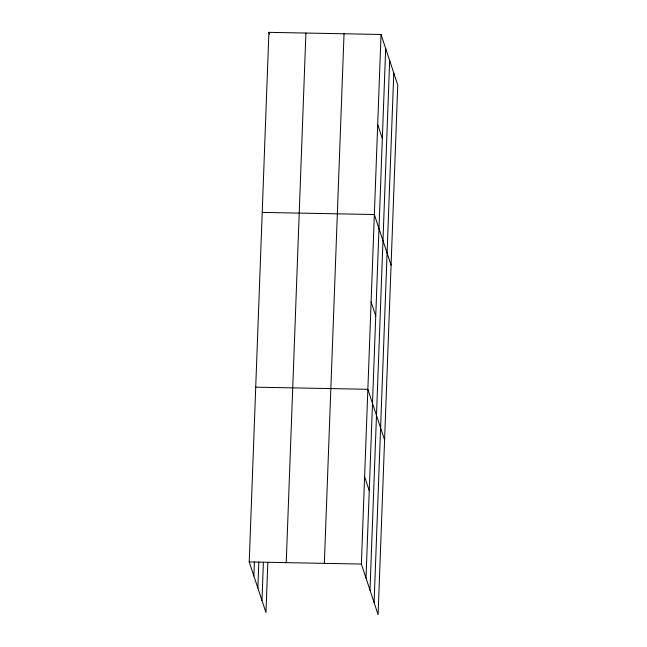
<?xml version="1.0" encoding="UTF-8"?>
<svg xmlns="http://www.w3.org/2000/svg" width="647" height="647" viewBox="0 0 647 647"><rect width="100%" height="100%" fill="white"/><g stroke="black" fill="none" stroke-linecap="round" stroke-linejoin="round"><path stroke-width="0.97" d="M267.834 562.308L265.966 612.531L249.232 561.936L268.901 32.35L381.034 34.469L397.768 85.064L378.099 614.65L361.366 564.055L381.034 34.469M253.875 575.967L254.392 561.903M257.862 588.034L258.832 561.919M261.97 600.465L263.394 562.3M286.233 562.631L305.91 33.054M324.357 563.359L344.034 33.773M366.008 578.086L385.677 48.501M369.995 590.153L389.664 60.567M374.103 602.583L393.78 72.998M262.213 212.41L374.346 214.529L391.079 265.124M255.727 387.173L367.86 389.292L384.585 439.887M249.232 561.936L361.366 564.055M377.694 124.499L382.328 138.531M371.103 301.914L375.745 315.946M268.901 32.35L269.524 34.218M364.609 476.677L369.251 490.709"/></g></svg>
